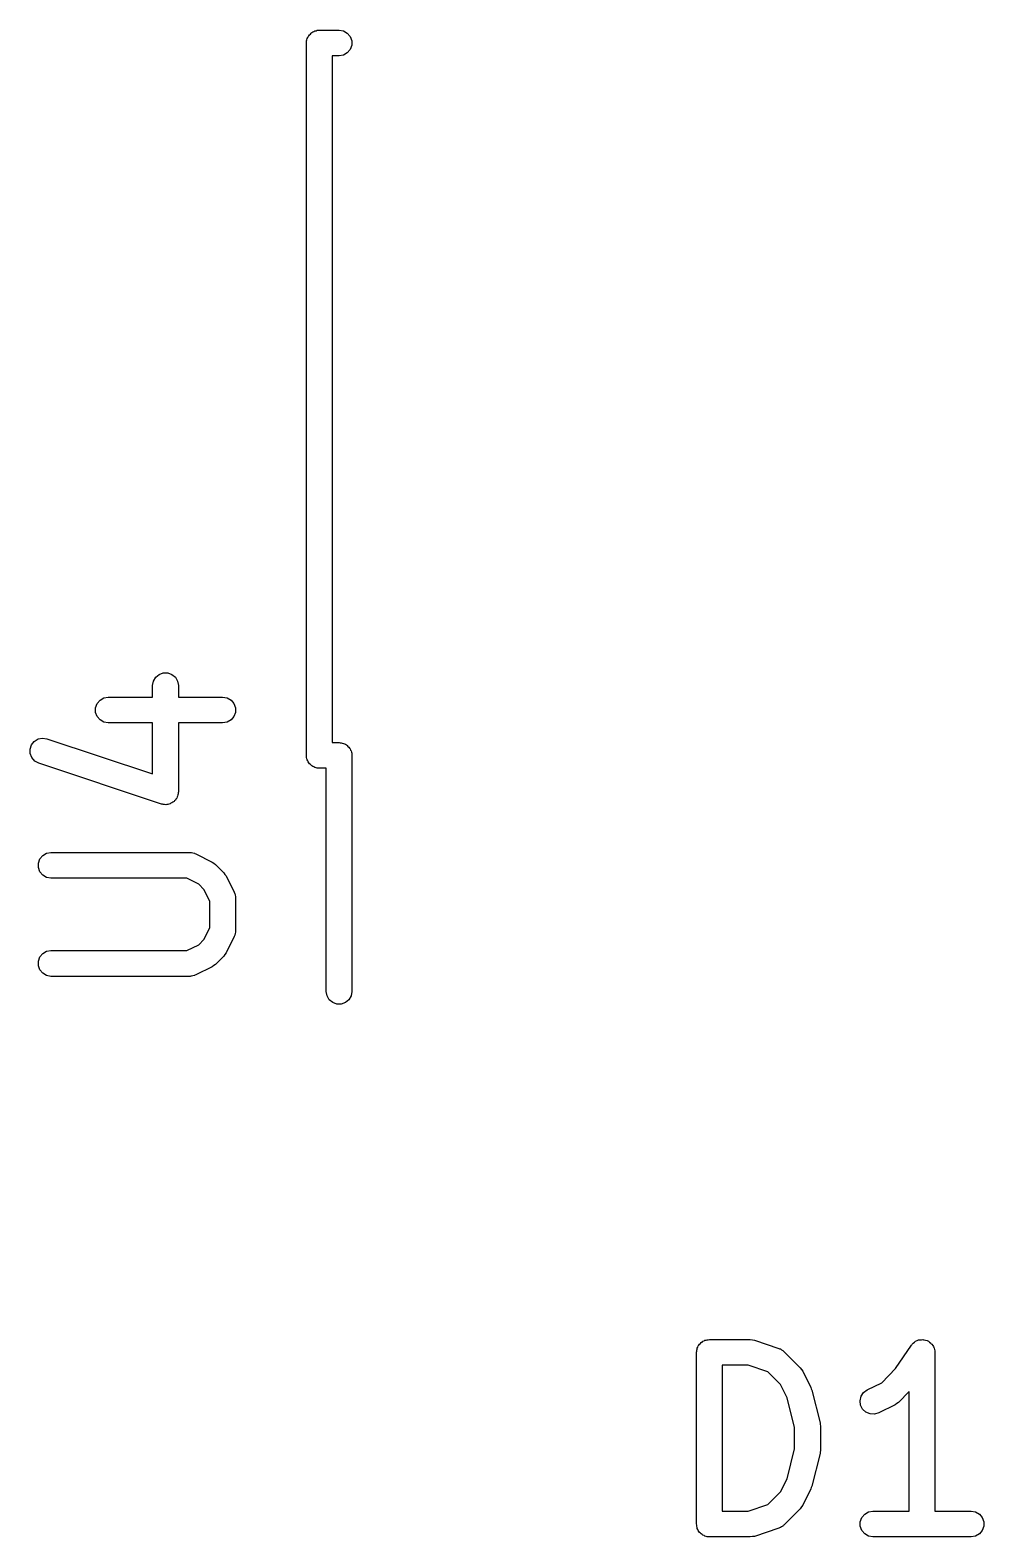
# Model space of a CAD drawing. Extents: x 76 to 227, y -129 to -83.
# Drawn here: x 184.18 to 189.73, y -107.18 to -98.4 of the extents above; entities that cross this region are included whole.
import ezdxf

# ---------------------------------------------------------------- set-up
doc = ezdxf.new("R2010")
doc.units = 0
doc.header["$MEASUREMENT"] = 0
doc.layers.add('BLACK', color=7, linetype='CONTINUOUS')

msp = doc.modelspace()

# ---------------------------------------------------------------- linework, layer by layer
at = {"layer": 'Black'}
for p, q in [((185.785, -98.475), (185.786, -98.4685)), ((185.785, -102.625), (185.785, -98.475)), ((185.786, -98.462), (185.788, -98.4558)), ((185.786, -98.4685), (185.786, -98.462)), ((185.788, -98.4558), (185.79, -98.4493)), ((185.79, -98.4493), (185.793, -98.4437)), ((185.793, -98.4437), (185.795, -98.4375)), ((185.795, -98.4375), (185.799, -98.4325)), ((185.799, -98.4325), (185.803, -98.4268)), ((185.803, -98.4268), (185.808, -98.4226)), ((185.808, -98.4226), (185.812, -98.4175)), ((185.812, -98.4175), (185.817, -98.4143)), ((185.817, -98.4143), (185.822, -98.41)), ((185.822, -98.41), (185.829, -98.4078)), ((185.829, -98.4078), (185.834, -98.4045)), ((185.834, -98.4045), (185.841, -98.4034)), ((185.841, -98.4034), (185.847, -98.4011)), ((185.847, -98.4011), (185.854, -98.4011)), ((185.854, -98.4011), (185.86, -98.4)), ((185.86, -98.4), (185.975, -98.4)), ((185.975, -98.4), (186.001, -98.4045)), ((186.001, -98.4045), (186.023, -98.4175)), ((186.023, -98.4175), (186.04, -98.4375)), ((186.04, -98.4375), (186.049, -98.462)), ((186.049, -98.462), (186.049, -98.488)), ((185.975, -98.55), (185.935, -98.55)), ((185.935, -98.55), (185.935, -102.55)), ((186.001, -98.5455), (185.975, -98.55)), ((186.023, -98.5325), (186.001, -98.5455)), ((186.04, -98.5125), (186.023, -98.5325)), ((186.049, -98.488), (186.04, -98.5125)), ((184.907, -102.17), (184.927, -102.153)), ((184.927, -102.153), (184.951, -102.144)), ((184.951, -102.144), (184.977, -102.144)), ((184.977, -102.144), (185.002, -102.153)), ((185.002, -102.153), (185.022, -102.17)), ((184.889, -102.218), (184.894, -102.192)), ((184.889, -102.286), (184.889, -102.218)), ((184.894, -102.192), (184.907, -102.17)), ((185.022, -102.17), (185.035, -102.192)), ((185.035, -102.192), (185.039, -102.218)), ((185.039, -102.218), (185.039, -102.286)), ((184.557, -102.348), (184.566, -102.323)), ((184.566, -102.323), (184.583, -102.303)), ((184.583, -102.303), (184.605, -102.29)), ((184.605, -102.29), (184.631, -102.286)), ((184.631, -102.286), (184.889, -102.286)), ((185.039, -102.286), (185.297, -102.286)), ((185.297, -102.286), (185.323, -102.29)), ((185.323, -102.29), (185.346, -102.303)), ((185.346, -102.303), (185.362, -102.323)), ((185.362, -102.323), (185.371, -102.348)), ((184.557, -102.374), (184.557, -102.348)), ((184.566, -102.398), (184.557, -102.374)), ((184.583, -102.418), (184.566, -102.398)), ((184.605, -102.431), (184.583, -102.418)), ((185.346, -102.418), (185.323, -102.431)), ((185.362, -102.398), (185.346, -102.418)), ((185.371, -102.374), (185.362, -102.398)), ((185.371, -102.348), (185.371, -102.374)), ((184.631, -102.436), (184.605, -102.431)), ((184.889, -102.436), (184.631, -102.436)), ((184.889, -102.733), (184.889, -102.436)), ((185.297, -102.436), (185.039, -102.436)), ((185.039, -102.436), (185.039, -102.837)), ((185.323, -102.431), (185.297, -102.436)), ((184.176, -102.588), (184.184, -102.563)), ((184.176, -102.614), (184.176, -102.588)), ((184.184, -102.563), (184.2, -102.543)), ((184.2, -102.543), (184.222, -102.529)), ((184.222, -102.529), (184.248, -102.524)), ((184.248, -102.524), (184.273, -102.528)), ((184.273, -102.528), (184.889, -102.733)), ((185.935, -102.55), (185.975, -102.55)), ((185.975, -102.55), (185.981, -102.551)), ((185.981, -102.551), (185.988, -102.551)), ((185.988, -102.551), (185.994, -102.553)), ((185.994, -102.553), (186.001, -102.555)), ((186.001, -102.555), (186.006, -102.558)), ((186.006, -102.558), (186.012, -102.56)), ((186.012, -102.56), (186.018, -102.564)), ((186.018, -102.564), (186.023, -102.568)), ((186.023, -102.568), (186.027, -102.573)), ((186.027, -102.573), (186.032, -102.577)), ((186.032, -102.577), (186.036, -102.582)), ((186.036, -102.582), (186.04, -102.587)), ((186.04, -102.587), (186.042, -102.594)), ((186.042, -102.594), (186.045, -102.599)), ((186.045, -102.599), (186.047, -102.606)), ((184.186, -102.638), (184.176, -102.614)), ((184.203, -102.658), (184.186, -102.638)), ((184.226, -102.67), (184.203, -102.658)), ((184.94, -102.908), (184.226, -102.67)), ((185.786, -102.631), (185.785, -102.625)), ((185.786, -102.638), (185.786, -102.631)), ((185.788, -102.644), (185.786, -102.638)), ((185.79, -102.651), (185.788, -102.644)), ((185.793, -102.656), (185.79, -102.651)), ((185.795, -102.662), (185.793, -102.656)), ((185.799, -102.668), (185.795, -102.662)), ((185.803, -102.673), (185.799, -102.668)), ((185.808, -102.677), (185.803, -102.673)), ((185.812, -102.682), (185.808, -102.677)), ((185.817, -102.686), (185.812, -102.682)), ((185.822, -102.69), (185.817, -102.686)), ((185.829, -102.692), (185.822, -102.69)), ((186.047, -102.606), (186.049, -102.612)), ((186.049, -102.612), (186.049, -102.619)), ((186.049, -102.619), (186.05, -102.625)), ((186.05, -102.625), (186.05, -104)), ((185.834, -102.695), (185.829, -102.692)), ((185.841, -102.697), (185.834, -102.695)), ((185.847, -102.699), (185.841, -102.697)), ((185.854, -102.699), (185.847, -102.699)), ((185.86, -102.7), (185.854, -102.699)), ((185.9, -102.7), (185.86, -102.7)), ((185.9, -104), (185.9, -102.7)), ((185.035, -102.863), (185.032, -102.867)), ((185.036, -102.855), (185.035, -102.863)), ((185.038, -102.848), (185.036, -102.855)), ((185.039, -102.837), (185.038, -102.842)), ((185.038, -102.842), (185.038, -102.848)), ((184.946, -102.909), (184.94, -102.908)), ((184.951, -102.911), (184.946, -102.909)), ((184.959, -102.911), (184.951, -102.911)), ((184.966, -102.912), (184.959, -102.911)), ((184.972, -102.911), (184.966, -102.912)), ((184.977, -102.911), (184.972, -102.911)), ((184.984, -102.908), (184.977, -102.911)), ((184.992, -102.907), (184.984, -102.908)), ((184.996, -102.904), (184.992, -102.907)), ((185.002, -102.902), (184.996, -102.904)), ((185.007, -102.897), (185.002, -102.902)), ((185.014, -102.893), (185.007, -102.897)), ((185.017, -102.889), (185.014, -102.893)), ((185.022, -102.885), (185.017, -102.889)), ((185.025, -102.879), (185.022, -102.885)), ((185.03, -102.873), (185.025, -102.879)), ((185.032, -102.867), (185.03, -102.873)), ((184.232, -103.228), (184.249, -103.208)), ((184.249, -103.208), (184.272, -103.195)), ((184.272, -103.195), (184.297, -103.19)), ((184.297, -103.19), (185.107, -103.19)), ((185.107, -103.19), (185.111, -103.191)), ((185.111, -103.191), (185.115, -103.191)), ((185.115, -103.191), (185.124, -103.193)), ((185.124, -103.193), (185.133, -103.195)), ((185.133, -103.195), (185.136, -103.197)), ((185.136, -103.197), (185.14, -103.198)), ((185.14, -103.198), (185.236, -103.246)), ((184.224, -103.252), (184.232, -103.228)), ((184.224, -103.278), (184.224, -103.252)), ((184.232, -103.303), (184.224, -103.278)), ((184.249, -103.323), (184.232, -103.303)), ((185.236, -103.246), (185.245, -103.253)), ((185.245, -103.253), (185.255, -103.26)), ((185.255, -103.26), (185.303, -103.308)), ((184.272, -103.336), (184.249, -103.323)), ((184.297, -103.34), (184.272, -103.336)), ((185.089, -103.34), (184.297, -103.34)), ((185.158, -103.375), (185.089, -103.34)), ((185.188, -103.405), (185.158, -103.375)), ((185.303, -103.308), (185.31, -103.318)), ((185.31, -103.318), (185.317, -103.327)), ((185.317, -103.327), (185.364, -103.422)), ((185.222, -103.474), (185.188, -103.405)), ((185.222, -103.629), (185.222, -103.474)), ((185.364, -103.422), (185.366, -103.427)), ((185.366, -103.427), (185.368, -103.43)), ((185.368, -103.43), (185.369, -103.439)), ((185.369, -103.439), (185.372, -103.447)), ((185.372, -103.447), (185.372, -103.452)), ((185.372, -103.452), (185.372, -103.456)), ((185.372, -103.456), (185.372, -103.646)), ((185.188, -103.697), (185.222, -103.629)), ((185.372, -103.655), (185.369, -103.663)), ((185.372, -103.646), (185.372, -103.651)), ((185.372, -103.651), (185.372, -103.655)), ((185.089, -103.762), (185.158, -103.728)), ((185.158, -103.728), (185.188, -103.697)), ((185.364, -103.68), (185.317, -103.775)), ((185.366, -103.676), (185.364, -103.68)), ((185.368, -103.672), (185.366, -103.676)), ((185.369, -103.663), (185.368, -103.672)), ((184.224, -103.824), (184.232, -103.799)), ((184.224, -103.85), (184.224, -103.824)), ((184.232, -103.799), (184.249, -103.779)), ((184.249, -103.779), (184.272, -103.766)), ((184.272, -103.766), (184.297, -103.762)), ((184.297, -103.762), (185.089, -103.762)), ((185.303, -103.795), (185.255, -103.842)), ((185.31, -103.785), (185.303, -103.795)), ((185.317, -103.775), (185.31, -103.785)), ((184.232, -103.874), (184.224, -103.85)), ((184.249, -103.894), (184.232, -103.874)), ((184.272, -103.907), (184.249, -103.894)), ((184.297, -103.912), (184.272, -103.907)), ((185.107, -103.912), (184.297, -103.912)), ((185.111, -103.911), (185.107, -103.912)), ((185.115, -103.911), (185.111, -103.911)), ((185.124, -103.909), (185.115, -103.911)), ((185.133, -103.907), (185.124, -103.909)), ((185.136, -103.905), (185.133, -103.907)), ((185.14, -103.904), (185.136, -103.905)), ((185.236, -103.856), (185.14, -103.904)), ((185.245, -103.849), (185.236, -103.856)), ((185.255, -103.842), (185.245, -103.849)), ((185.905, -104.026), (185.9, -104)), ((186.05, -104), (186.045, -104.026)), ((185.918, -104.048), (185.905, -104.026)), ((185.938, -104.065), (185.918, -104.048)), ((185.962, -104.074), (185.938, -104.065)), ((185.988, -104.074), (185.962, -104.074)), ((186.012, -104.065), (185.988, -104.074)), ((186.032, -104.048), (186.012, -104.065)), ((186.045, -104.026), (186.032, -104.048)), ((188.057, -106.102), (188.058, -106.096)), ((188.057, -107.102), (188.057, -106.102)), ((188.058, -106.089), (188.06, -106.083)), ((188.058, -106.096), (188.058, -106.089)), ((188.06, -106.083), (188.061, -106.077)), ((188.061, -106.077), (188.065, -106.071)), ((188.065, -106.071), (188.067, -106.065)), ((188.067, -106.065), (188.071, -106.06)), ((188.071, -106.06), (188.074, -106.054)), ((188.074, -106.054), (188.079, -106.05)), ((188.079, -106.05), (188.084, -106.045)), ((188.084, -106.045), (188.089, -106.042)), ((188.089, -106.042), (188.094, -106.037)), ((188.094, -106.037), (188.101, -106.035)), ((188.101, -106.035), (188.106, -106.032)), ((188.106, -106.032), (188.113, -106.031)), ((188.113, -106.031), (188.119, -106.029)), ((188.119, -106.029), (188.125, -106.029)), ((188.125, -106.029), (188.132, -106.027)), ((188.132, -106.027), (188.37, -106.027)), ((188.37, -106.027), (188.382, -106.029)), ((188.382, -106.029), (188.394, -106.031)), ((188.394, -106.031), (188.537, -106.079)), ((188.537, -106.079), (188.54, -106.081)), ((188.54, -106.081), (188.545, -106.082)), ((188.545, -106.082), (188.552, -106.087)), ((188.552, -106.087), (188.559, -106.091)), ((188.559, -106.091), (188.562, -106.094)), ((188.562, -106.094), (188.566, -106.097)), ((188.566, -106.097), (188.661, -106.192)), ((189.216, -106.197), (189.308, -106.061)), ((189.308, -106.061), (189.31, -106.058)), ((189.31, -106.058), (189.313, -106.054)), ((189.313, -106.054), (189.319, -106.048)), ((189.319, -106.048), (189.326, -106.042)), ((189.326, -106.042), (189.329, -106.04)), ((189.329, -106.04), (189.332, -106.037)), ((189.332, -106.037), (189.341, -106.034)), ((189.341, -106.034), (189.349, -106.03)), ((189.349, -106.03), (189.353, -106.03)), ((189.353, -106.03), (189.357, -106.029)), ((189.357, -106.029), (189.366, -106.029)), ((189.366, -106.029), (189.375, -106.028)), ((189.375, -106.028), (189.379, -106.029)), ((189.379, -106.029), (189.383, -106.029)), ((189.383, -106.029), (189.391, -106.032)), ((189.391, -106.032), (189.4, -106.034)), ((189.4, -106.034), (189.404, -106.036)), ((189.404, -106.036), (189.407, -106.037)), ((189.407, -106.037), (189.414, -106.043)), ((189.414, -106.043), (189.422, -106.048)), ((189.422, -106.048), (189.424, -106.052)), ((189.424, -106.052), (189.427, -106.054)), ((189.427, -106.054), (189.432, -106.062)), ((189.432, -106.062), (189.437, -106.069)), ((189.437, -106.069), (189.438, -106.073)), ((189.438, -106.073), (189.44, -106.077)), ((189.44, -106.077), (189.442, -106.086)), ((189.442, -106.086), (189.445, -106.094)), ((189.445, -106.094), (189.444, -106.098)), ((189.444, -106.098), (189.445, -106.102)), ((189.445, -106.102), (189.445, -107.027)), ((188.207, -106.177), (188.207, -107.027)), ((188.358, -106.177), (188.207, -106.177)), ((188.472, -106.216), (188.358, -106.177)), ((188.661, -106.192), (188.668, -106.202)), ((189.135, -106.279), (189.216, -106.197)), ((188.546, -106.29), (188.472, -106.216)), ((188.668, -106.202), (188.675, -106.212)), ((188.675, -106.212), (188.723, -106.307)), ((189.051, -106.321), (189.135, -106.279)), ((188.585, -106.367), (188.546, -106.29)), ((188.628, -106.54), (188.585, -106.367)), ((188.723, -106.307), (188.725, -106.315)), ((188.725, -106.315), (188.728, -106.322)), ((188.728, -106.322), (188.776, -106.513)), ((189.009, -106.384), (189.015, -106.358)), ((189.015, -106.358), (189.03, -106.337)), ((189.03, -106.337), (189.051, -106.321)), ((189.295, -106.331), (189.233, -106.394)), ((189.295, -107.027), (189.295, -106.331)), ((189.012, -106.409), (189.009, -106.384)), ((189.024, -106.433), (189.012, -106.409)), ((189.043, -106.451), (189.024, -106.433)), ((189.067, -106.461), (189.043, -106.451)), ((189.093, -106.463), (189.067, -106.461)), ((189.118, -106.455), (189.093, -106.463)), ((189.213, -106.408), (189.118, -106.455)), ((189.223, -106.4), (189.213, -106.408)), ((189.233, -106.394), (189.223, -106.4)), ((188.628, -106.665), (188.628, -106.54)), ((188.776, -106.513), (188.777, -106.522)), ((188.777, -106.522), (188.778, -106.531)), ((188.778, -106.531), (188.778, -106.674)), ((188.585, -106.838), (188.628, -106.665)), ((188.776, -106.692), (188.728, -106.882)), ((188.777, -106.683), (188.776, -106.692)), ((188.778, -106.674), (188.777, -106.683)), ((188.546, -106.915), (188.585, -106.838)), ((188.723, -106.898), (188.675, -106.993)), ((188.725, -106.89), (188.723, -106.898)), ((188.728, -106.882), (188.725, -106.89)), ((188.358, -107.027), (188.472, -106.989)), ((188.472, -106.989), (188.546, -106.915)), ((188.207, -107.027), (188.358, -107.027)), ((188.661, -107.013), (188.566, -107.108)), ((188.668, -107.003), (188.661, -107.013)), ((188.675, -106.993), (188.668, -107.003)), ((189.01, -107.089), (189.019, -107.065)), ((189.019, -107.065), (189.036, -107.045)), ((189.036, -107.045), (189.059, -107.032)), ((189.059, -107.032), (189.084, -107.027)), ((189.084, -107.027), (189.295, -107.027)), ((189.445, -107.027), (189.656, -107.027)), ((189.656, -107.027), (189.681, -107.032)), ((189.681, -107.032), (189.704, -107.045)), ((189.704, -107.045), (189.721, -107.065)), ((189.721, -107.065), (189.73, -107.089)), ((188.058, -107.109), (188.057, -107.102)), ((188.058, -107.115), (188.058, -107.109)), ((188.06, -107.122), (188.058, -107.115)), ((188.061, -107.128), (188.06, -107.122)), ((188.065, -107.134), (188.061, -107.128)), ((188.067, -107.14), (188.065, -107.134)), ((188.071, -107.145), (188.067, -107.14)), ((188.074, -107.151), (188.071, -107.145)), ((188.079, -107.155), (188.074, -107.151)), ((188.084, -107.16), (188.079, -107.155)), ((188.089, -107.163), (188.084, -107.16)), ((188.094, -107.167), (188.089, -107.163)), ((188.101, -107.17), (188.094, -107.167)), ((188.537, -107.126), (188.394, -107.174)), ((188.54, -107.124), (188.537, -107.126)), ((188.545, -107.123), (188.54, -107.124)), ((188.552, -107.118), (188.545, -107.123)), ((188.559, -107.114), (188.552, -107.118)), ((188.562, -107.11), (188.559, -107.114)), ((188.566, -107.108), (188.562, -107.11)), ((189.01, -107.115), (189.01, -107.089)), ((189.019, -107.14), (189.01, -107.115)), ((189.036, -107.16), (189.019, -107.14)), ((189.059, -107.173), (189.036, -107.16)), ((189.704, -107.16), (189.681, -107.173)), ((189.721, -107.14), (189.704, -107.16)), ((189.73, -107.115), (189.721, -107.14)), ((189.73, -107.089), (189.73, -107.115)), ((188.106, -107.173), (188.101, -107.17)), ((188.113, -107.174), (188.106, -107.173)), ((188.119, -107.176), (188.113, -107.174)), ((188.125, -107.176), (188.119, -107.176)), ((188.132, -107.177), (188.125, -107.176)), ((188.37, -107.177), (188.132, -107.177)), ((188.382, -107.175), (188.37, -107.177)), ((188.394, -107.174), (188.382, -107.175)), ((189.084, -107.177), (189.059, -107.173)), ((189.656, -107.177), (189.084, -107.177)), ((189.681, -107.173), (189.656, -107.177))]:
    msp.add_line(p, q, dxfattribs=at)

doc.saveas('drawing.dxf')
